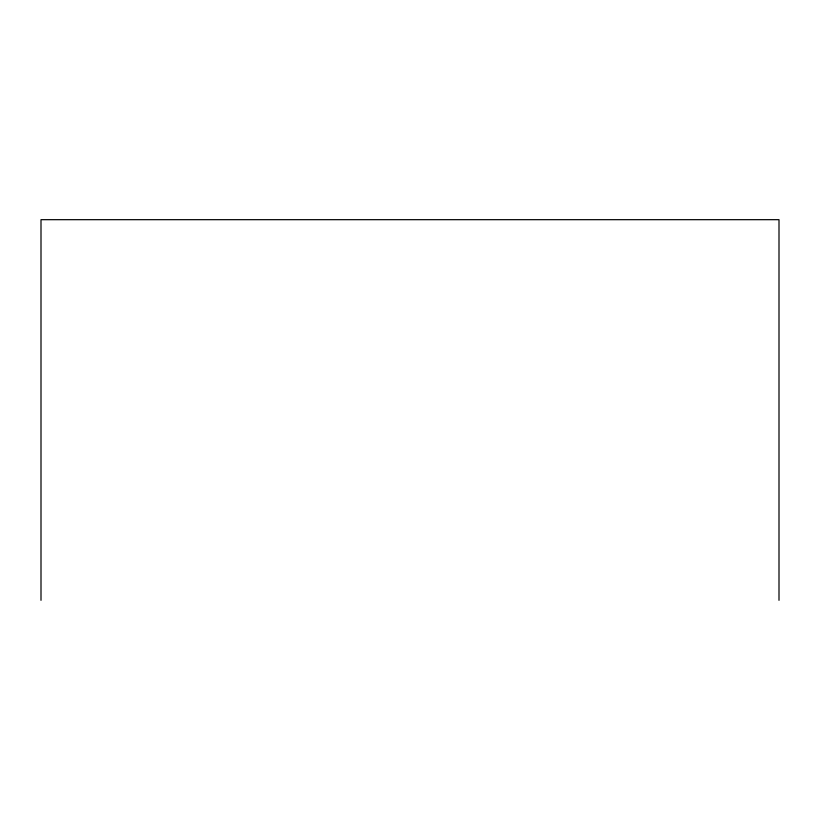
<?xml version="1.0" encoding="UTF-8"?>
<svg xmlns="http://www.w3.org/2000/svg" width="820" height="820" viewBox="0 0 820 820"><rect width="100%" height="100%" fill="white"/><g stroke="black" fill="none" stroke-linecap="round" stroke-linejoin="round"><path stroke-width="1.23" d="M779 600.322L779 219.678L41 219.678L41 600.322"/></g></svg>
